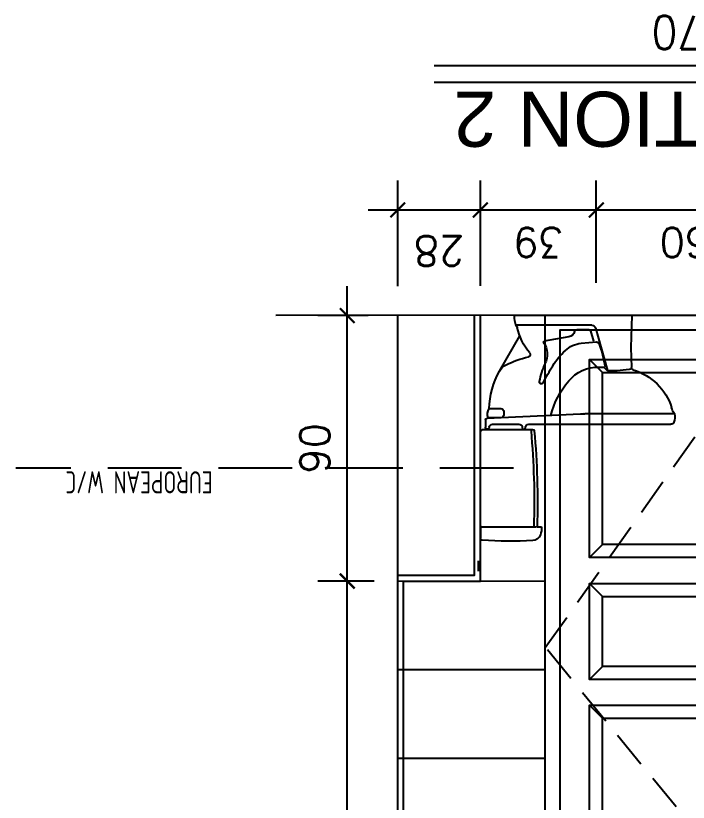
# Model space of a CAD drawing. Header units: centimetres. Extents: x -1797 to 2001, y -8788 to 1856.
# Drawn here: x -1032.6 to -804.7, y -1615.9 to -1349.6 of the extents above; entities that cross this region are included whole.
import ezdxf

# ---------------------------------------------------------------- set-up
doc = ezdxf.new("R2010")
doc.units = ezdxf.units.CM
doc.header["$LTSCALE"] = 100
doc.header["$MEASUREMENT"] = 0
doc.header["$PDMODE"] = 35
doc.linetypes.add('HIDDEN', pattern=[0.375, 0.25, -0.125])
for name, color, linetype in [('BATH FIXTURES', 85, 'Continuous'), ('DIM', 1, 'Continuous'), ('DOOR', 1, 'Continuous'), ('HIDDEN -03', 8, 'HIDDEN'), ('ID_Flooring_02', 127, 'Continuous'), ('ID_Furniture-Fixed_01', 141, 'Continuous'), ('TEXT', 3, 'Continuous'), ('Text-1', 3, 'Continuous'), ('WALL-01', 7, 'Continuous'), ('WALL-03', 2, 'Continuous'), ('WALL-04', 1, 'Continuous')]:
    doc.layers.add(name, color=color, linetype=linetype)
doc.styles.add('ART', font='arial.ttf')
doc.styles.add('HB25Small', font='ARCHSTYL.SHX', dxfattribs={"width": 0.8, "height": 2.5})
doc.styles.add('ISO', font='isocp2.shx', dxfattribs={"width": 0.8})
doc.styles.add('ROMANS', font='romans')
doc.dimstyles.new('AS-17-100', dxfattribs={"dimtxt": 10, "dimasz": 5, "dimexe": 10, "dimexo": 10, "dimgap": 6, "dimtad": 1, "dimtoh": 1, "dimdec": 0, "dimdsep": 46, "dimtxsty": 'ROMANS', "dimblk1": 'ARCHTICK', "dimblk2": 'ARCHTICK', "dimsah": 1, "dimcen": 25, "dimdle": 10, "dimclrd": 1, "dimclre": 1, "dimclrt": 2, "dimadec": 0, "dimazin": 0, "dimtfac": 1, "dimtdec": 0, "dimtofl": 0, "dimtmove": 2, "dimatfit": 3, "dimldrblk": 'ARCHTICK', "dimfxl": 1, "dimtolj": 1, "dimtzin": 0, "dimarcsym": 0})
doc.dimstyles.new('DIM DET', dxfattribs={"dimtxt": 0.05, "dimasz": 0.025, "dimexe": 0.025, "dimexo": 0.025, "dimgap": 0.025, "dimtad": 1, "dimzin": 0, "dimdsep": 46, "dimtxsty": 'ISO', "dimblk": 'ARCHTICK', "dimcen": 0.1, "dimdle": 0.025, "dimclrd": 15, "dimclre": 15, "dimclrt": 2, "dimadec": 0, "dimazin": 0, "dimtfac": 1, "dimtmove": 2, "dimatfit": 0, "dimldrblk": 'ARCHTICK', "dimfxl": 0.17, "dimtzin": 1, "dimarcsym": 0})

# ---------------------------------------------------------------- blocks, each defined once
blk = doc.blocks.new('A$C40781420')
at = {"layer": 'ID_Furniture-Fixed_01', "linetype": 'Continuous'}
for p, q in [((0, 0.7186), (0, 0.7551)), ((0, 0.7136), (0, 0.3981)), ((0.0025, 0.7161), (0.19, 0.7161)), ((0.192, 0.7161), (0.2075, 0.7161)), ((0.012, 0.3861), (0.0232, 0.3861)), ((0.017, 0.3539), (0.017, 0.3786)), ((0.0232, 0.3861), (0.1766, 0.3861)), ((0.3389, 0.335), (0.0218, 0.3489)), ((0.0259, 0.3468), (0.0259, 0.3487)), ((0.0698, 0.3468), (0.0259, 0.3468)), ((0.0414, 0.3688), (0.1306, 0.3688)), ((0.1642, 0.3688), (0.6458, 0.3688)), ((0.0794, 0.3258), (0.0794, 0.3368)), ((0.6576, 0.3329), (0.3535, 0.3329)), ((0.0294, 0.3158), (0.0694, 0.3158)), ((0.0646, 0.1888), (0.1334, 0.0697)), ((0.39, 0.0426), (0.4313, 0.1865)), ((0.4296, 0.1867), (0.4209, 0.1775)), ((0.4028, 0.1749), (0.4156, 0.1751)), ((0.5096, 0.1093), (0.512, 0.1762)), ((0.5134, 0), (0.5096, 0.1093)), ((0.2995, 0.0731), (0.2158, 0.0879)), ((0.341, 0.0946), (0.3934, 0.09)), ((0.373, 0.0521), (0.3833, 0.0879)), ((0.378, 0.0335), (0.1237, 0.0335)), ((0.3682, 0.0485), (0.3272, 0.0485)), ((0.5134, 0), (0.1158, 0))]:
    blk.add_line(p, q, dxfattribs=at)
for centre, radius, start, end in [((0.0062, 0.7554), 0.0062, 91.4933, 182.6113), ((0.101, -0.5791), 1.344, 86.7356, 94.0533), ((0.1768, 0.735), 0.0278, 16.7219, 88.403), ((0.1381, 0.7192), 0.0695, 357.4066, 19.9838), ((0.0025, 0.7186), 0.0025, 180, 270), ((0.0025, 0.7136), 0.0025, 90, 180), ((-2.4811, 0.631), 2.6635, 354.8397, 1.7928), ((-2.4733, 0.6313), 2.6667, 354.8406, 1.8202), ((-1.8145, 0.6425), 2.0079, 2.0975, 2.1008), ((0.012, 0.3981), 0.012, 180, 270), ((0.0235, 0.3794), 0.0065, 357.5731, 186.7437), ((0.0423, 0.3813), 0.0125, 189.9672, 266.0547), ((0.1311, 0.3795), 0.0107, 267.3041, 7.4657), ((0.1472, 0.3804), 0.00557, 7.9882, 175.8253), ((0.1639, 0.3801), 0.0113, 174.2074, 271.3864), ((0.1766, 0.3921), 0.006, 270, 354.0535), ((0.022, 0.3539), 0.005, 180, 267.5), ((0.0653, 0.3355), 0.0409, 164.0001, 208.7742), ((0.0694, 0.3368), 0.01, 0, 87.5), ((0.6469, 0.3596), 0.00924, 15.4286, 97.0264), ((0.5961, 0.3438), 0.0625, 350.5054, 16.9979), ((0.0694, 0.3258), 0.01, 270, 0), ((0.5124, 0.4062), 0.2815, 193.7359, 220.8288), ((0.3396, 0.302), 0.0331, 72.2543, 91.3308), ((0.3533, 0.3436), 0.0107, 250.6238, 271.3268), ((0.6951, 0.3023), 0.048, 142.8736, 168.465), ((0.6528, 0.3343), 0.005, 322.8736, 350.5054), ((0.3218, 0.3284), 0.2927, 182.4709, 208.4948), ((0.4632, 0.3707), 0.1939, 286.31, 342.3541), ((0.2067, 0.2255), 0.0064, 30, 198), ((0.5624, 0.3021), 0.3702, 192.2584, 201.9391), ((1.0567, 0.6774), 0.9563, 207.9867, 212.0133), ((0.3979, 0.3008), 0.126, 218.5782, 272.247), ((0.1094, 0.2131), 0.051, 208.4948, 243.8789), ((0.4341, 0.1807), 0.0075, 90.8027, 127.232), ((0.4395, -0.2028), 0.3911, 79.0808, 90.8027), ((0.235, 0.4692), 0.3362, 243.8789, 257.5583), ((0.1579, 0.1318), 0.069, 324.6063, 27.6807), ((0.4169, 0.2693), 0.1975, 210, 229.3607), ((0.0262, 0.2395), 0.4018, 338.8606, 350.6878), ((0.4154, 0.1826), 0.0075, 271.1235, 316.6131), ((0.5214, 0.1758), 0.0095, 113.3794, 178), ((0.1607, 0.1326), 0.0085, 319.5225, 77.5583), ((0.3133, 0.0024), 0.1921, 139.5225, 168.5447), ((0.3484, 0.1788), 0.0845, 224.6343, 265), ((0.2162, 0.0904), 0.0025, 144.6063, 260), ((0.3809, 0.0886), 0.0025, 344, 85), ((0.394, 0.0975), 0.0075, 265, 337.5224), ((0.2952, 0.0485), 0.025, 14.0297, 80), ((0.3272, 0.0565), 0.008, 194.0297, 270), ((0.2276, 0.0016), 0.1118, 161.5555, 180.8176), ((0.1239, 0.0362), 0.0025, 105.7222, 161.5555), ((0.1226, 0.041), 0.0025, 285.7222, 348.5447), ((0.3682, 0.0535), 0.005, 270, 344), ((0.378, 0.046), 0.0125, 270, 344)]:
    blk.add_arc(centre, radius, start, end, dxfattribs=at)
blk = doc.blocks.new('_ARCHTICK')
at = {"color": 0, "linetype": 'ByBlock', "const_width": 0.15}
blk.add_lwpolyline([(-0.5, -0.5), (0.5, 0.5)], dxfattribs=at)
blk = doc.blocks.new('*D607')
at = {"layer": 'Defpoints', "color": 0, "transparency": 16777216}
for p in [(-920.26, -1541.03), (-901.15, -1541.03), (-901.15, -1761.28, 0)]:
    blk.add_point(p, dxfattribs=at)
at = {"layer": 'DIM', "color": 1, "lineweight": -2, "transparency": 16777216}
for p, q in [((-920.26, -1771.28), (-920.26, -1531.03)), ((-911.15, -1541.03), (-930.26, -1541.03)), ((-911.15, -1761.28), (-930.26, -1761.28))]:
    blk.add_line(p, q, dxfattribs=at)
at = {"layer": 'DIM', "color": 1, "lineweight": -2, "transparency": 16777216, "xscale": 5, "yscale": 5, "zscale": 5}
for p, rotation in [((-920.26, -1541.03), 90), ((-920.26, -1761.28), 270)]:
    blk.add_blockref('_ARCHTICK', p, dxfattribs=dict(at, rotation=rotation))
at = {"layer": 'DIM', "color": 2, "transparency": 16777216, "insert": (-931.26, -1651.16), "char_height": 10, "attachment_point": 5, "rotation": 90, "style": 'ROMANS'}
blk.add_mtext('\\A1;220', dxfattribs=at)
blk = doc.blocks.new('*D608')
at = {"layer": 'Defpoints', "color": 0, "transparency": 16777216}
for p in [(-920.26, -1451.11), (-903.15, -1451.11, 0), (-901.15, -1541.03)]:
    blk.add_point(p, dxfattribs=at)
at = {"layer": 'DIM', "color": 1, "lineweight": -2, "transparency": 16777216}
for p, q in [((-920.26, -1551.03), (-920.26, -1441.11)), ((-913.15, -1451.11), (-930.26, -1451.11)), ((-911.15, -1541.03), (-930.26, -1541.03))]:
    blk.add_line(p, q, dxfattribs=at)
at = {"layer": 'DIM', "color": 1, "lineweight": -2, "transparency": 16777216, "xscale": 5, "yscale": 5, "zscale": 5}
for p, rotation in [((-920.26, -1451.11), 90), ((-920.26, -1541.03), 270)]:
    blk.add_blockref('_ARCHTICK', p, dxfattribs=dict(at, rotation=rotation))
at = {"layer": 'DIM', "color": 2, "transparency": 16777216, "insert": (-931.26, -1496.07), "char_height": 10, "attachment_point": 5, "rotation": 90, "style": 'ROMANS'}
blk.add_mtext('\\A1;90', dxfattribs=at)
blk = doc.blocks.new('*D612')
at = {"layer": 'Defpoints', "color": 0, "transparency": 16777216}
for p in [(-875.15, -1415.33), (-903.15, -1451.11), (-875.15, -1451.03, 0)]:
    blk.add_point(p, dxfattribs=at)
at = {"layer": 'DIM', "color": 1, "lineweight": -2, "transparency": 16777216}
for p, q in [((-903.15, -1441.11), (-903.15, -1405.33)), ((-875.15, -1441.03), (-875.15, -1405.33)), ((-913.15, -1415.33), (-865.15, -1415.33))]:
    blk.add_line(p, q, dxfattribs=at)
at = {"layer": 'DIM', "color": 1, "lineweight": -2, "transparency": 16777216, "xscale": 5, "yscale": 5, "zscale": 5, "rotation": 180}
blk.add_blockref('_ARCHTICK', (-903.15, -1415.33), dxfattribs=at)
at = {"layer": 'DIM', "color": 1, "lineweight": -2, "transparency": 16777216, "xscale": 5, "yscale": 5, "zscale": 5}
blk.add_blockref('_ARCHTICK', (-875.15, -1415.33), dxfattribs=at)
at = {"layer": 'DIM', "color": 2, "transparency": 16777216, "insert": (-889.15, -1429.22), "char_height": 10, "attachment_point": 5, "rotation": 180, "style": 'ROMANS'}
blk.add_mtext('\\A1;28', dxfattribs=at)
blk = doc.blocks.new('*D613')
at = {"layer": 'Defpoints', "color": 0, "transparency": 16777216}
for p in [(-835.86, -1415.33), (-875.15, -1451.03, 0), (-835.86, -1449.99, 0)]:
    blk.add_point(p, dxfattribs=at)
at = {"layer": 'DIM', "color": 1, "lineweight": -2, "transparency": 16777216}
for p, q in [((-875.15, -1441.03), (-875.15, -1405.33)), ((-835.86, -1439.99), (-835.86, -1405.33)), ((-885.15, -1415.33), (-825.86, -1415.33))]:
    blk.add_line(p, q, dxfattribs=at)
at = {"layer": 'DIM', "color": 1, "lineweight": -2, "transparency": 16777216, "xscale": 5, "yscale": 5, "zscale": 5, "rotation": 180}
blk.add_blockref('_ARCHTICK', (-875.15, -1415.33), dxfattribs=at)
at = {"layer": 'DIM', "color": 1, "lineweight": -2, "transparency": 16777216, "xscale": 5, "yscale": 5, "zscale": 5}
blk.add_blockref('_ARCHTICK', (-835.86, -1415.33), dxfattribs=at)
at = {"layer": 'DIM', "color": 2, "transparency": 16777216, "insert": (-855.5, -1426.33), "char_height": 10, "attachment_point": 5, "rotation": 180, "style": 'ROMANS'}
blk.add_mtext('\\A1;39', dxfattribs=at)
blk = doc.blocks.new('*D614')
at = {"layer": 'Defpoints', "color": 0, "transparency": 16777216}
for p in [(-775.86, -1415.33), (-775.86, -1443.06, 0), (-835.86, -1449.99, 0)]:
    blk.add_point(p, dxfattribs=at)
at = {"layer": 'DIM', "color": 1, "lineweight": -2, "transparency": 16777216}
for p, q in [((-835.86, -1439.99), (-835.86, -1405.33)), ((-775.86, -1433.06), (-775.86, -1405.33)), ((-845.86, -1415.33), (-765.86, -1415.33))]:
    blk.add_line(p, q, dxfattribs=at)
at = {"layer": 'DIM', "color": 1, "lineweight": -2, "transparency": 16777216, "xscale": 5, "yscale": 5, "zscale": 5, "rotation": 180}
blk.add_blockref('_ARCHTICK', (-835.86, -1415.33), dxfattribs=at)
at = {"layer": 'DIM', "color": 1, "lineweight": -2, "transparency": 16777216, "xscale": 5, "yscale": 5, "zscale": 5}
blk.add_blockref('_ARCHTICK', (-775.86, -1415.33), dxfattribs=at)
at = {"layer": 'DIM', "color": 2, "transparency": 16777216, "insert": (-805.86, -1426.33), "char_height": 10, "attachment_point": 5, "rotation": 180, "style": 'ROMANS'}
blk.add_mtext('\\A1;60', dxfattribs=at)
blk = doc.blocks.new('WWW')
at = {"layer": 'DOOR', "color": 2}
blk.add_line((1105.99, 984.87, 0), (1105.99, 774.87, 0), dxfattribs=at)
at = {"layer": 'DOOR'}
for p, q in [((1045.36, 965.5, 0), (1041, 969.86, 0)), ((1090.99, 969.86, 0), (1086.62, 965.5, 0)), ((1045.36, 911.34, 0), (1041, 906.98, 0)), ((1086.62, 911.34, 0), (1090.99, 906.98, 0)), ((1045.36, 893.84, 0), (1041, 898.2, 0)), ((1086.62, 893.84, 0), (1090.99, 898.2, 0)), ((1094.81, 892.21, 0.13), (1094.81, 888.21, 0.13)), ((1098.81, 892.21, 0.13), (1094.81, 892.21, 0.13)), ((1098.81, 882.21, 0.13), (1098.81, 892.21, 0.13)), ((1086.81, 888.21, 0.13), (1086.81, 886.11, 0.13)), ((1096.81, 888.21, 0.13), (1086.81, 888.21, 0.13)), ((1086.81, 886.11, 0.13), (1096.81, 886.11, 0.13)), ((1094.81, 886.11, 0.13), (1094.81, 882.21, 0.13)), ((1094.81, 882.21, 0.13), (1098.81, 882.21, 0.13)), ((1045.36, 870.07, 0), (1041, 865.7, 0)), ((1086.62, 870.07, 0), (1090.99, 865.7, 0)), ((1045.36, 852.56, 0), (1041, 856.93, 0)), ((1090.99, 856.93, 0), (1086.62, 852.56, 0)), ((1045.36, 794.24, 0), (1041, 789.87, 0)), ((1090.99, 789.87, 0), (1086.62, 794.24, 0))]:
    blk.add_line(p, q, dxfattribs=at)
at = {"layer": 'DOOR', "color": 2, "elevation": 0}
blk.add_lwpolyline([(1105.99, 984.87), (1025.99, 984.87), (1025.99, 774.87), (1105.99, 774.87)], dxfattribs=at)
at = {"layer": 'DOOR', "color": 8, "linetype": 'HIDDEN', "ltscale": 0.5, "elevation": 0}
blk.add_lwpolyline([(1105.99, 984.87), (1025.99, 887.37), (1105.99, 774.87)], dxfattribs=at)
at = {"layer": 'DOOR', "elevation": 0}
for points in [[(1100.99, 779.87), (1100.99, 979.86), (1031, 979.86), (1031, 779.87)], [(1090.99, 969.86), (1041, 969.86), (1041, 906.98), (1090.99, 906.98)], [(1086.62, 965.5), (1045.36, 965.5), (1045.36, 911.34), (1086.62, 911.34)], [(1090.99, 898.2), (1041, 898.2), (1041, 865.7), (1090.99, 865.7)], [(1086.62, 893.84), (1045.36, 893.84), (1045.36, 870.07), (1086.62, 870.07)], [(1090.99, 856.93), (1041, 856.93), (1041, 789.87), (1090.99, 789.87)], [(1086.62, 852.56), (1045.36, 852.56), (1045.36, 794.24), (1086.62, 794.24)]]:
    blk.add_lwpolyline(points, close=True, dxfattribs=at)
at = {"layer": 'DOOR'}
blk.add_arc((1096.81, 887.16, 0.13), 1.05, 270, 90, dxfattribs=at)

msp = doc.modelspace()

# ---------------------------------------------------------------- linework, layer by layer
at = {"layer": 'ID_Flooring_02'}
for p, q in [((-835.86, -1451.04, 0), (-835.86, -1450.92, 0)), ((-875.77, -1537.63, 0), (-875.77, -1534.2, 0)), ((-853.15, -1541.07), (-903.12, -1541.12)), ((-853.15, -1571.07), (-903.15, -1571.12)), ((-853.15, -1601.07), (-903.15, -1601.12))]:
    msp.add_line(p, q, dxfattribs=at)
at = {"layer": 'WALL-01'}
for p, q in [((-677.92, -1450.92), (-944.44, -1451.11, 0)), ((-903.15, -1810.91, 0), (-903.15, -1451.11, 0))]:
    msp.add_line(p, q, dxfattribs=at)
at = {"layer": 'WALL-01', "elevation": 0}
msp.add_lwpolyline([(-903.15, -1539.03), (-877.15, -1539.03), (-877.15, -1451.03)], dxfattribs=at)
at = {"layer": 'WALL-03'}
for p, q in [((-890.75, -1366.43, 0), (-716.27, -1366.43, 0)), ((-890.75, -1372.07, 0), (-716.27, -1372.07, 0))]:
    msp.add_line(p, q, dxfattribs=at)
at = {"layer": 'WALL-04', "elevation": 0}
msp.add_lwpolyline([(-901.15, -1763.11), (-901.15, -1541.03), (-875.15, -1541.03), (-875.15, -1451.03)], dxfattribs=at)

# ---------------------------------------------------------------- block references
at = {"layer": 'BATH FIXTURES', "xscale": -100, "yscale": 100, "zscale": 100, "rotation": 180}
msp.add_blockref('A$C40781420', (-875.15, -1451.03, 0), dxfattribs=at)
at = {"layer": 'DOOR', "xscale": -1, "rotation": 180}
msp.add_blockref('WWW', (-1879.14, -676.11, 0), dxfattribs=at)

# ---------------------------------------------------------------- texts
at = {"layer": 'TEXT', "style": 'ROMANS', "width": 0.9}
msp.add_text('SCALE = 1: 70', height=11.286, rotation=180, dxfattribs=at).set_placement((-713.1, -1349.55))
at = {"layer": 'TEXT', "style": 'ART'}
msp.add_text('ELEVATION 2', height=18.6386, rotation=180, dxfattribs=at).set_placement((-716.37, -1375.28, 0))
at = {"layer": 'Text-1', "color": 3, "style": 'HB25Small', "width": 0.8}
msp.add_text('EUROPEAN W/C', height=7.5, rotation=180, dxfattribs=at).set_placement((-965.87, -1503.79))

# ---------------------------------------------------------------- dimensions: what is measured, and where the dimension line sits
at = {"layer": 'DIM'}
dim = msp.add_linear_dim(base=(-875.15, -1415.33), p1=(-903.15, -1451.11), p2=(-875.15, -1451.03, 0), angle=180, dimstyle='AS-17-100', dxfattribs=at)
dim.commit()
dim.dimension.update_dxf_attribs({"geometry": '*D612', "text_midpoint": (-889.15, -1429.22), "dimtype": 160})
for base, p1, p2, angle, picture, middle in [((-835.86, -1415.33), (-875.15, -1451.03, 0), (-835.86, -1449.99, 0), 180, '*D613', (-855.5, -1426.33)), ((-775.86, -1415.33), (-835.86, -1449.99, 0), (-775.86, -1443.06, 0), 180, '*D614', (-805.86, -1426.33)), ((-920.26, -1451.11, 0), (-901.15, -1541.03, 0), (-903.15, -1451.11, 0), 270, '*D608', (-931.26, -1496.07, 0)), ((-920.26, -1541.03), (-901.15, -1761.28, 0), (-901.15, -1541.03), 270, '*D607', (-931.26, -1651.16))]:
    dim = msp.add_linear_dim(base=base, p1=p1, p2=p2, angle=angle, dimstyle='AS-17-100', dxfattribs=at)
    dim.commit()
    dim.dimension.update_dxf_attribs({"geometry": picture, "text_midpoint": middle})

# ---------------------------------------------------------------- leaders
at = {"layer": 'HIDDEN -03'}
msp.add_leader([(-863.9, -1502.75), (-1032.59, -1502.75)], dimstyle='DIM DET', override={"dimasz": 0.04, "dimtad": 0, "dimclrd": 251, "dimldrblk": 'Dot', "dimfxl": 0.1}, dxfattribs=at)

doc.saveas('drawing.dxf')
